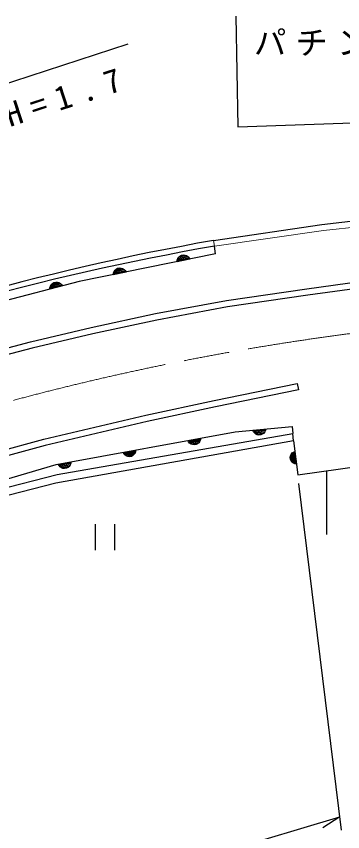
# Model space of a CAD drawing. Units: millimetres, scale not verified. Extents: x 40000 to 680000, y 20000 to 380000.
# Drawn here: x 125031 to 150165, y 249551 to 312262 of the extents above; entities that cross this region are included whole.
import ezdxf

# ---------------------------------------------------------------- set-up
doc = ezdxf.new("R2010")
doc.units = ezdxf.units.MM
doc.header["$LTSCALE"] = 1000
doc.linetypes.add('CHAIN', pattern=[18.5, 12, -1.5, 3.5, -1.5])
for name, color, linetype, lineweight in [('M-BGD', 7, 'Continuous', 25), ('M-BMK', 2, 'CHAIN', 13), ('M-BMK-HTXT', 7, 'Continuous', 13), ('M-BMK-OTRS', 5, 'Continuous', 25), ('M-STR-STR3', 7, 'Continuous', 25)]:
    doc.layers.add(name, color=color, linetype=linetype, lineweight=lineweight)
doc.layers.add('M-STR-HTXT', color=7, linetype='Continuous')
doc.styles.add('ＭＳ ゴシック', font='')
doc.styles.get('ＭＳ ゴシック').set_extended_font_data('MS Gothic')

msp = doc.modelspace()

# ---------------------------------------------------------------- linework, layer by layer
at = {"layer": 'M-BGD'}
for p, q in [((141941, 312262), (142085, 303774)), ((98422, 298644), (133650, 310146)), ((142085, 303774), (158989, 304349)), ((146378, 279616), (146320, 280176)), ((146378, 279616), (146701, 276999)), ((146113, 278335), (146138, 278459)), ((146138, 278459), (146185, 278566)), ((146207, 278065), (146158, 278462)), ((146185, 278566), (146272, 278678)), ((146205, 278569), (146279, 277973)), ((146346, 277921), (146257, 278635)), ((146272, 278678), (146364, 278749)), ((146310, 278702), (146413, 277869)), ((146364, 278749), (146478, 278804)), ((146475, 277856), (146367, 278729)), ((146424, 278757), (146537, 277844)), ((146478, 278804), (146601, 277811)), ((146133, 278177), (146113, 278335)), ((146187, 278062), (146133, 278177)), ((146259, 277970), (146187, 278062)), ((146370, 277884), (146259, 277970)), ((146477, 277836), (146370, 277884)), ((146601, 277811), (146477, 277836)), ((146701, 276999), (151803, 277706)), ((148925, 277307), (148910, 272405)), ((150076, 249679), (146785, 276320)), ((131111, 273214), (131111, 271214)), ((132631, 271214), (132631, 273214)), ((107684, 238170), (149952, 250685)), ((149952, 250685), (148632, 249856))]:
    msp.add_line(p, q, dxfattribs=at)
at = {"layer": 'M-BMK'}
msp.add_arc((176536, 89531), 200000, 90.95105, 118.30359, dxfattribs=at)
at = {"layer": 'M-BMK-HTXT'}
for p, q in [((148689, 295780), (156737, 296679)), ((140301, 294586), (148689, 295780)), ((140301, 294586), (140225, 295026))]:
    msp.add_line(p, q, dxfattribs=at)
at = {"layer": 'M-BMK-OTRS'}
for p, q in [((148557, 296257), (156673, 297182)), ((140225, 295026), (148557, 296257)), ((146378, 279616), (128064, 276361)), ((128064, 276361), (121702, 274710))]:
    msp.add_line(p, q, dxfattribs=at)
msp.add_arc((175124, 98062), 200032, 100.04764, 111.59393, dxfattribs=at)
at = {"layer": 'M-STR-STR3'}
for p, q in [((140360, 293991), (140301, 294586)), ((140360, 293991), (129872, 291855)), ((138394, 293591), (137414, 293391)), ((137414, 293391), (137429, 293517)), ((137429, 293517), (137468, 293627)), ((138343, 293641), (137441, 293458)), ((137449, 293520), (138311, 293696)), ((138280, 293751), (137456, 293583)), ((137468, 293627), (137546, 293745)), ((137503, 293654), (138209, 293798)), ((137546, 293745), (137632, 293823)), ((138138, 293845), (137550, 293725)), ((137632, 293823), (137742, 293886)), ((137636, 293804), (138028, 293883)), ((137742, 293886), (137899, 293918)), ((137899, 293918), (138024, 293903)), ((138024, 293903), (138134, 293864)), ((138134, 293864), (138252, 293786)), ((138252, 293786), (138331, 293700)), ((138331, 293700), (138394, 293591)), ((132719, 292823), (132829, 292886)), ((132723, 292803), (133115, 292883)), ((132829, 292886), (132986, 292918)), ((132986, 292918), (133111, 292903)), ((133111, 292903), (133221, 292864)), ((133221, 292864), (133339, 292786)), ((133481, 292590), (132501, 292391)), ((132501, 292391), (132516, 292516)), ((132516, 292516), (132555, 292626)), ((133430, 292641), (132528, 292457)), ((132536, 292520), (133398, 292696)), ((133367, 292751), (132543, 292583)), ((132555, 292626), (132633, 292744)), ((132590, 292654), (133296, 292797)), ((132633, 292744), (132719, 292823)), ((133225, 292844), (132637, 292724)), ((133339, 292786), (133418, 292700)), ((133418, 292700), (133481, 292590)), ((147412, 291299), (154735, 292330)), ((129872, 291855), (120026, 289293)), ((127644, 291399), (128496, 291621)), ((128461, 291674), (127648, 291462)), ((127658, 291506), (127729, 291628)), ((127691, 291536), (128388, 291717)), ((127729, 291628), (127811, 291711)), ((128315, 291760), (127734, 291609)), ((127811, 291711), (127917, 291780)), ((127816, 291692), (128203, 291793)), ((127917, 291780), (128072, 291821)), ((128072, 291821), (128198, 291812)), ((128198, 291812), (128310, 291779)), ((128310, 291779), (128432, 291708)), ((128432, 291708), (128515, 291626)), ((128515, 291626), (128584, 291520)), ((154794, 291834), (147483, 290804)), ((128584, 291520), (127616, 291268)), ((127616, 291268), (127625, 291394)), ((127625, 291394), (127658, 291506)), ((128530, 291568), (127640, 291336)), ((141226, 290400), (147412, 291299)), ((135751, 289393), (141226, 290400)), ((147483, 290804), (141307, 289907)), ((141307, 289907), (135849, 288903)), ((130802, 288329), (135751, 289393)), ((135849, 288903), (130913, 287841)), ((126125, 287221), (130802, 288329)), ((120946, 285897), (126125, 287221)), ((130913, 287841), (126245, 286735)), ((126245, 286735), (121082, 285416)), ((140277, 282722), (146665, 284016)), ((146764, 283526), (140380, 282232)), ((146665, 284016), (146764, 283526)), ((135008, 281583), (140277, 282722)), ((140380, 282232), (135117, 281095)), ((127143, 279744), (135008, 281583)), ((135117, 281095), (127266, 279259)), ((141892, 280304), (146265, 280707)), ((143242, 280428), (144238, 280520)), ((143293, 280312), (143242, 280428)), ((143288, 280372), (144204, 280456)), ((144189, 280395), (143313, 280314)), ((143338, 280256), (144175, 280333)), ((144209, 280397), (144159, 280292)), ((144238, 280520), (144209, 280397)), ((146265, 280707), (146320, 280176)), ((119215, 277589), (127143, 279744)), ((128113, 277790), (141892, 280304)), ((128178, 277019), (146320, 280176)), ((138237, 279637), (139221, 279816)), ((138287, 279585), (139192, 279750)), ((139221, 279816), (139203, 279691)), ((143362, 280218), (143293, 280312)), ((143471, 280128), (143362, 280218)), ((144121, 280268), (143404, 280202)), ((143469, 280148), (144066, 280203)), ((143576, 280077), (143471, 280128)), ((143972, 280134), (143574, 280097)), ((143699, 280048), (143576, 280077)), ((143858, 280063), (143699, 280048)), ((143974, 280114), (143858, 280063)), ((144068, 280183), (143974, 280114)), ((144159, 280292), (144068, 280183)), ((127266, 279259), (119356, 277109)), ((138298, 279526), (138237, 279637)), ((138375, 279438), (138298, 279526)), ((139183, 279687), (138318, 279530)), ((138348, 279474), (139175, 279625)), ((138491, 279358), (138375, 279438)), ((139126, 279555), (138418, 279426)), ((138488, 279378), (139078, 279485)), ((138600, 279317), (138491, 279358)), ((138991, 279408), (138597, 279336)), ((138726, 279299), (138600, 279317)), ((138883, 279328), (138726, 279299)), ((138994, 279389), (138883, 279328)), ((139082, 279466), (138994, 279389)), ((139162, 279582), (139082, 279466)), ((139203, 279691), (139162, 279582)), ((133248, 278727), (134232, 278906)), ((133309, 278616), (133248, 278727)), ((133299, 278675), (134204, 278840)), ((133386, 278528), (133309, 278616)), ((134195, 278777), (133329, 278619)), ((133359, 278564), (134186, 278715)), ((133503, 278448), (133386, 278528)), ((134137, 278645), (133429, 278516)), ((133499, 278467), (134089, 278575)), ((133612, 278406), (133503, 278448)), ((134002, 278498), (133608, 278426)), ((134005, 278478), (133894, 278417)), ((134093, 278555), (134005, 278478)), ((134173, 278672), (134093, 278555)), ((134214, 278781), (134173, 278672)), ((134232, 278906), (134214, 278781)), ((128260, 277816), (129243, 277996)), ((128320, 277705), (128260, 277816)), ((128310, 277764), (129215, 277930)), ((129206, 277867), (128340, 277709)), ((129226, 277871), (129184, 277761)), ((129243, 277996), (129226, 277871)), ((133737, 278389), (133612, 278406)), ((133894, 278417), (133737, 278389)), ((117684, 274732), (128113, 277790)), ((128397, 277618), (128320, 277705)), ((128371, 277654), (129197, 277804)), ((128514, 277537), (128397, 277618)), ((129149, 277735), (128440, 277605)), ((128510, 277557), (129100, 277665)), ((128623, 277496), (128514, 277537)), ((129013, 277588), (128619, 277516)), ((128748, 277478), (128623, 277496)), ((128905, 277507), (128748, 277478)), ((129016, 277568), (128905, 277507)), ((129104, 277645), (129016, 277568)), ((129184, 277761), (129104, 277645)), ((121547, 275333), (128178, 277019))]:
    msp.add_line(p, q, dxfattribs=at)
msp.add_arc((173863, 101385), 196094, 99.85468, 111.61465, dxfattribs=at)

# ---------------------------------------------------------------- texts
at = {"layer": 'M-BMK-HTXT', "insert": (143325, 309122), "char_height": 1833, "attachment_point": 7, "style": 'ＭＳ ゴシック'}
msp.add_mtext('\\T1.28;パチンコ店', dxfattribs=at)
at = {"layer": 'M-STR-HTXT', "insert": (99869, 295700), "char_height": 1833, "attachment_point": 7, "rotation": 18, "style": 'ＭＳ ゴシック'}
msp.add_mtext('\\T1.6;L=15.0\\~W=2.7\\~H=1.7', dxfattribs=at)

doc.saveas('drawing.dxf')
